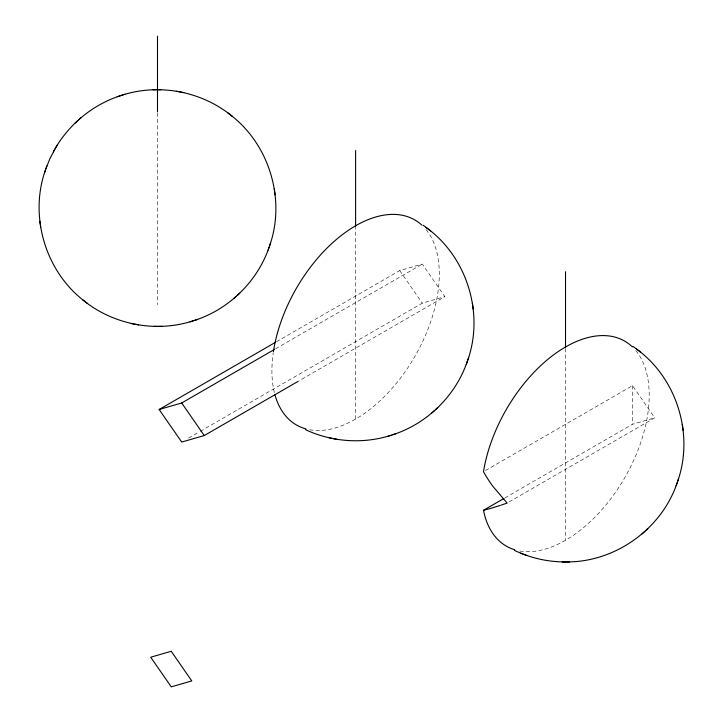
<?xml version="1.0" encoding="UTF-8"?>
<svg xmlns="http://www.w3.org/2000/svg" width="723" height="723" viewBox="0 0 723 723"><rect width="100%" height="100%" fill="white"/><g stroke="black" fill="none" stroke-linecap="round" stroke-linejoin="round"><path stroke-width="0.54" stroke-dasharray="3.62 2.71" d="M355.608 419.087L355.608 227.257M276.502 341.735L399.738 270.583L422.304 264.076L444.862 296.638L299.132 380.777M275.59 348.775L422.304 264.076M188.549 438.111L199.304 431.893M200.28 431.333L422.304 303.154L444.862 296.638M485.449 470.556L632.489 385.657L654.776 417.831L507.121 503.072M504.925 497.912L632.489 424.256L654.776 417.831M399.738 270.583L422.304 303.154M632.489 385.657L632.489 424.256M565.513 348.45L565.513 540.271M157.487 112.878L157.487 304.699M635.806 350.583A118.364 68.342 -60 0 1 624.491 478.156A118.364 68.342 -60 0 1 519.584 550.944M426.073 229.607A118.364 68.342 -60 0 1 413.258 359.214A118.364 68.342 -60 0 1 306.904 429.155M274.379 392.634A118.364 68.342 -60 0 1 273.222 352.941"/><path stroke-width="1.08" d="M355.608 226.136L355.608 150.529M45.459 169.995C28.956 216.195 45.45 271.523 84.501 301.184M269.507 246.109C286.019 199.91 269.516 144.591 230.465 114.921M467.627 360.488C484.139 314.297 467.636 258.97 428.585 229.308M677.541 481.681C694.044 435.49 677.55 380.162 638.499 350.492M45.757 169.173L49.833 158.843L54.975 149.001M194.523 320.406C229.055 309.336 257.578 281.283 269.218 246.941M392.643 434.785C427.176 423.714 455.698 395.671 467.338 361.319M566.181 561.934C615.074 562.386 661.897 528.956 677.243 482.512M44.392 173.122L46.859 165.947M268.106 250.167L270.583 242.982M466.227 364.546L468.703 357.37M676.141 485.739L678.608 478.554M53.303 151.866C67.474 125.531 91.948 104.88 120.443 95.698M55.554 148.007L57.262 145.079M75.219 122.946L77.695 120.714M78.708 119.801L81.202 117.542M233.764 298.563L236.267 296.303M237.271 295.4L239.747 293.158M431.884 412.941L434.387 410.691M435.391 409.778L437.867 407.546M641.798 534.134L644.292 531.884M645.305 530.971L647.781 528.73M298.156 381.337L204.257 435.544L181.699 442.06L159.141 409.498L275.526 342.295M159.141 409.498L181.699 402.982L274.613 349.336M514.695 549.76A118.364 68.342 -60 0 1 483.497 510.275L503.949 498.472M501.337 505.052L507.121 503.072L492.607 486.001A116.846 94.451 46.1 0 1 483.497 471.676A118.364 68.342 -60 0 1 547.067 360.009A118.364 68.342 -60 0 1 632.372 346.886M500.406 505.359L492.959 507.709A116.846 13.493 -25.3 0 1 483.497 510.275M121.735 95.282C159.123 83.009 202.313 91.405 232.544 116.548M82.431 299.566C112.661 324.708 155.843 333.095 193.231 320.822M305.477 429.661C332.074 442.115 363.389 444.284 391.351 435.201M117.243 96.737L124.916 94.252M190.059 321.852L197.731 319.367M388.179 436.231L395.843 433.755M153.068 89.769L156.457 89.751M157.605 89.751L160.922 89.733M154.053 326.371L157.37 326.362M158.518 326.353L161.907 326.335M514.514 550.429C530.375 557.966 547.917 562.033 565.494 561.934M562.178 561.952L569.57 561.925M176.331 91.197L179.675 91.848M180.542 92.011L183.787 92.643M131.188 323.461L134.433 324.103M135.291 324.256L138.644 324.916M329.308 437.849L332.553 438.481M333.411 438.635L336.764 439.295M520.614 553.149L527.013 555.553M633.041 346.407L640.578 352.119M423.127 225.224L430.664 230.926M635.779 348.378L638.002 350.122M425.865 227.194L428.097 228.929M227.754 112.806L229.977 114.55M84.998 301.563L87.221 303.299M181.699 402.982L204.257 435.544M682.295 424.374L682.657 426.986M682.738 427.6L683.136 430.402M472.381 303.19L472.752 305.793M472.824 306.407L473.222 309.209M274.261 188.802L274.632 191.414M274.713 192.029L275.101 194.821M39.864 221.283L40.262 224.076M40.343 224.69L40.705 227.302M565.513 271.721L565.513 347.32M157.487 36.15L157.487 111.749M273.375 351.857A118.364 68.342 -60 0 1 336.132 239.684A118.364 68.342 -60 0 1 421.852 225.124M305.91 428.902A118.364 68.342 -60 0 1 274.894 394.622M171.243 651.287L150.709 657.216L171.243 686.85L191.776 680.921L171.243 651.287"/></g></svg>
